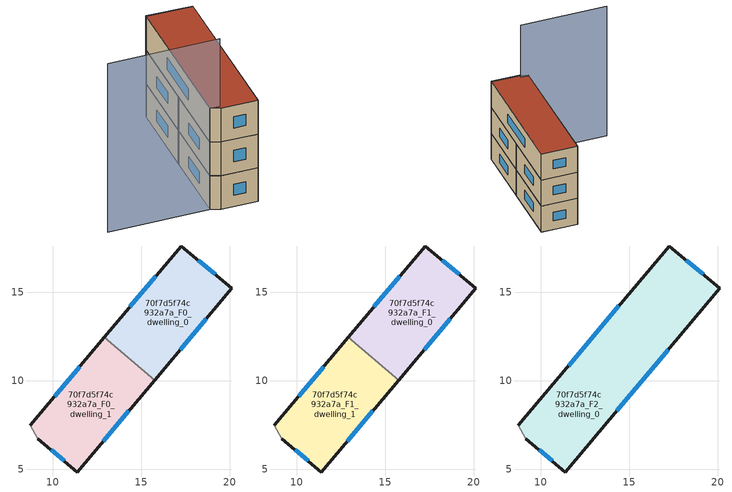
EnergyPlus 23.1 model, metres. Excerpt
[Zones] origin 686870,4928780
70f7d5f74c932a7a_F0_dwelling_0
 floor ground (EU_floor_Construction): 15.77,10.05 20.13,15.23 17.27,17.63 12.91,12.45 z0
 wall outside (EU_wall_Construction): 12.91,12.45 17.27,17.63 20.13,15.23 15.77,10.05 z0:3
 wall to 70f7d5f74c932a7a_F0_dwelling_1 (EU_wall_Construction): 15.77,10.05 12.91,12.45 z0:3
 window (EU_Window_Construction): 14.36,14.18 15.82,15.9 / 18.22,16.83 19.17,16.03 / 18.67,13.5 17.22,11.77 z1:2
70f7d5f74c932a7a_F0_dwelling_1
 floor ground (EU_floor_Construction): 11.39,4.85 15.77,10.05 12.91,12.45 8.72,7.48 9.16,6.73 z0
 wall outside (EU_wall_Construction): 8.72,7.48 12.91,12.45 / 15.77,10.05 11.39,4.85 9.16,6.73 z0:3
 wall adiabatic (EU_wall_Construction): 9.16,6.73 8.72,7.48 z0:3
 window (EU_Window_Construction): 10.12,9.14 11.51,10.8 / 14.31,8.31 12.85,6.58 / 10.64,5.47 9.9,6.1 z1:2
70f7d5f74c932a7a_F1_dwelling_0
 floor to 70f7d5f74c932a7a_F0_dwelling_0 (EU_floor_Construction): 15.77,10.05 20.13,15.23 17.27,17.63 12.91,12.45 z3
 wall outside (EU_wall_Construction): 12.91,12.45 17.27,17.63 20.13,15.23 15.77,10.05 z3:6
 wall to 70f7d5f74c932a7a_F1_dwelling_1 (EU_wall_Construction): 15.77,10.05 12.91,12.45 z3:6
 window (EU_Window_Construction): 14.36,14.18 15.82,15.9 / 18.22,16.83 19.17,16.03 / 18.67,13.5 17.22,11.77 z4:5
70f7d5f74c932a7a_F1_dwelling_1
 floor to 70f7d5f74c932a7a_F0_dwelling_1 (EU_floor_Construction): 11.39,4.85 15.77,10.05 12.91,12.45 8.72,7.48 9.16,6.73 z3
 wall outside (EU_wall_Construction): 8.72,7.48 12.91,12.45 / 15.77,10.05 11.39,4.85 9.16,6.73 z3:6
 wall adiabatic (EU_wall_Construction): 9.16,6.73 8.72,7.48 z3:6
 window (EU_Window_Construction): 10.12,9.14 11.51,10.8 / 14.31,8.31 12.85,6.58 / 10.64,5.47 9.9,6.1 z4:5
70f7d5f74c932a7a_F2_dwelling_0
 floor to 70f7d5f74c932a7a_F1_dwelling_0 (EU_floor_Construction): 15.77,10.05 20.13,15.23 17.27,17.63 12.91,12.45 z6
 floor to 70f7d5f74c932a7a_F1_dwelling_1 (EU_floor_Construction): 11.39,4.85 15.77,10.05 12.91,12.45 8.72,7.48 9.16,6.73 z6
 wall outside (EU_wall_Construction): 8.72,7.48 17.27,17.63 20.13,15.23 11.39,4.85 9.16,6.73 z6:9
 wall adiabatic (EU_wall_Construction): 9.16,6.73 8.72,7.48 z6:9
 window (EU_Window_Construction): 11.57,10.86 14.42,14.24 / 18.22,16.83 19.17,16.03 / 17.22,11.77 14.3,8.31 / 10.64,5.47 9.9,6.1 z7:8
 roof outside (EU_roof_Construction): 20.13,15.23 11.39,4.85 9.16,6.73 8.72,7.48 17.27,17.63 z9
shading: 2.4,12.61 9.35,6.96 z0:15
[Building]
EU S2 Campaign: North Axis=0; Terrain=City; Solar Distribution=FullExterior
[Site:Location]
Bologna: Latitude=44.5; Longitude=11.25; Time Zone=1; Elevation=37
[SizingPeriod:WeatherFileDays]
AnnualSizingPeriod: Begin Month=1; Begin Day of Month=1; End Month=12; End Day of Month=31; Day of Week for Start Day=Monday; Use Weather File Daylight Saving Period=No; Use Weather File Rain and Snow Indicators=No
[MATERIAL]
EU_InternalMass_Material: Roughness=MediumRough; Thickness=0.1; Conductivity=1; Density=1800; Specific Heat=900; Thermal Absorptance=0.9; Solar Absorptance=0.7; Visible Absorptance=0.7
[MATERIAL:NOMASS] Roughness=MediumRough; Thermal Absorptance=0.9; Solar Absorptance=0.7; Visible Absorptance=0.7
Name | Thermal Resistance
EU_wall_NoMass | 0.937881
EU_roof_NoMass | 0.548572
EU_floor_NoMass | 0.71348
[WINDOWMATERIAL:SIMPLEGLAZINGSYSTEM]
EU_Window_SimpleGlazing: UFactor=4.25633; Solar Heat Gain Coefficient=0.85; Visible Transmittance=0.85
[CONSTRUCTION]
EU_wall_Construction: EU_wall_NoMass
EU_roof_Construction: EU_roof_NoMass
EU_floor_Construction: EU_floor_NoMass
EU_InternalMass_Construction: EU_InternalMass_Material
EU_Window_Construction: EU_Window_SimpleGlazing
[ZONE] Type=1; Multiplier=1; Ceiling Height=autocalculate; Floor Area=autocalculate; Part of Total Floor Area=Yes
Name | Volume
70f7d5f74c932a7a_F0_dwelling_0 | 75.8137
70f7d5f74c932a7a_F1_dwelling_0 | 75.8145
70f7d5f74c932a7a_F2_dwelling_0 | 151.635
70f7d5f74c932a7a_F0_dwelling_1 | 75.8225
70f7d5f74c932a7a_F1_dwelling_1 | 75.824
[INTERNALMASS] Construction=EU_InternalMass_Construction
Name | Zone or ZoneList | Surface Area
70f7d5f74c932a7a_F0_dwelling_0_EU_InternalMass | 70f7d5f74c932a7a_F0_dwelling_0 | 25.2715
70f7d5f74c932a7a_F0_dwelling_1_EU_InternalMass | 70f7d5f74c932a7a_F0_dwelling_1 | 25.2742
70f7d5f74c932a7a_F1_dwelling_0_EU_InternalMass | 70f7d5f74c932a7a_F1_dwelling_0 | 25.2715
70f7d5f74c932a7a_F1_dwelling_1_EU_InternalMass | 70f7d5f74c932a7a_F1_dwelling_1 | 25.2742
70f7d5f74c932a7a_F2_dwelling_0_EU_InternalMass | 70f7d5f74c932a7a_F2_dwelling_0 | 50.5448
[OTHEREQUIPMENT] Fuel Type=Electricity; Design Level Calculation Method=Watts/Area; Power per Zone Floor Area=1; Fraction Latent=0; Fraction Radiant=0; Fraction Lost=0; Carbon Dioxide Generation Rate=0; EndUse Subcategory=EU_Step8_InternalGains
Name | Zone or ZoneList or Space or SpaceList | Schedule
EU_Step8_InternalGain_70f7d5f74c932a7a_F0_dwelling_0_f000 | 70f7d5f74c932a7a_F0_dwelling_0 | EU_Step8_GainSchedule_70f7d5f74c932a7a_F0_dwelling_0_f000
EU_Step8_InternalGain_70f7d5f74c932a7a_F0_dwelling_1_f000 | 70f7d5f74c932a7a_F0_dwelling_1 | EU_Step8_GainSchedule_70f7d5f74c932a7a_F0_dwelling_1_f000
EU_Step8_InternalGain_70f7d5f74c932a7a_F1_dwelling_0_f000 | 70f7d5f74c932a7a_F1_dwelling_0 | EU_Step8_GainSchedule_70f7d5f74c932a7a_F1_dwelling_0_f000
EU_Step8_InternalGain_70f7d5f74c932a7a_F1_dwelling_1_f000 | 70f7d5f74c932a7a_F1_dwelling_1 | EU_Step8_GainSchedule_70f7d5f74c932a7a_F1_dwelling_1_f000
EU_Step8_InternalGain_70f7d5f74c932a7a_F2_dwelling_0_f000 | 70f7d5f74c932a7a_F2_dwelling_0 | EU_Step8_GainSchedule_70f7d5f74c932a7a_F2_dwelling_0_f000
[ZONEVENTILATION:DESIGNFLOWRATE] Schedule=EU_AlwaysOn; Design Flow Rate Calculation Method=AirChanges/Hour; Air Changes per Hour=0.687892; Ventilation Type=Natural; Fan Pressure Rise=0; Fan Total Efficiency=1; Constant Term Coefficient=1; Temperature Term Coefficient=0; Velocity Term Coefficient=0; Velocity Squared Term Coefficient=0; Minimum Indoor Temperature=-100; Maximum Indoor Temperature=100; Delta Temperature=-100; Minimum Outdoor Temperature=-100; Maximum Outdoor Temperature=100; Maximum Wind Speed=40
Name | Zone or ZoneList or Space or SpaceList
EU_ConstantAir_70f7d5f74c932a7a_F0_dwelling_0 | 70f7d5f74c932a7a_F0_dwelling_0
EU_ConstantAir_70f7d5f74c932a7a_F0_dwelling_1 | 70f7d5f74c932a7a_F0_dwelling_1
EU_ConstantAir_70f7d5f74c932a7a_F1_dwelling_0 | 70f7d5f74c932a7a_F1_dwelling_0
EU_ConstantAir_70f7d5f74c932a7a_F1_dwelling_1 | 70f7d5f74c932a7a_F1_dwelling_1
EU_ConstantAir_70f7d5f74c932a7a_F2_dwelling_0 | 70f7d5f74c932a7a_F2_dwelling_0
[HVACTEMPLATE:THERMOSTAT] Constant Heating Setpoint=20; Constant Cooling Setpoint=50
EU_HeatOnly_70f7d5f74c932a7a_F0_dwelling_0; EU_HeatOnly_70f7d5f74c932a7a_F0_dwelling_1; EU_HeatOnly_70f7d5f74c932a7a_F1_dwelling_0; EU_HeatOnly_70f7d5f74c932a7a_F1_dwelling_1; EU_HeatOnly_70f7d5f74c932a7a_F2_dwelling_0
[HVACTEMPLATE:ZONE:IDEALLOADSAIRSYSTEM] System Availability Schedule=EU_AlwaysOn; Maximum Heating Supply Air Temperature=50; Minimum Cooling Supply Air Temperature=13; Maximum Heating Supply Air Humidity Ratio=0.0156; Minimum Cooling Supply Air Humidity Ratio=0.0077; Heating Limit=NoLimit; Cooling Limit=NoLimit; Heating Availability Schedule=EU_AlwaysOn; Cooling Availability Schedule=EU_CoolingOff; Dehumidification Control Type=ConstantSensibleHeatRatio; Cooling Sensible Heat Ratio=0.7; Dehumidification Setpoint=60; Humidification Control Type=None; Humidification Setpoint=30; Outdoor Air Method=None; Outdoor Air Flow Rate per Person=0.00944; Outdoor Air Flow Rate per Zone Floor Area=0; Outdoor Air Flow Rate per Zone=0; Demand Controlled Ventilation Type=None; Outdoor Air Economizer Type=NoEconomizer; Heat Recovery Type=None; Sensible Heat Recovery Effectiveness=0.7; Latent Heat Recovery Effectiveness=0.65
Name | Template Thermostat
70f7d5f74c932a7a_F0_dwelling_0 | EU_HeatOnly_70f7d5f74c932a7a_F0_dwelling_0
70f7d5f74c932a7a_F0_dwelling_1 | EU_HeatOnly_70f7d5f74c932a7a_F0_dwelling_1
70f7d5f74c932a7a_F1_dwelling_0 | EU_HeatOnly_70f7d5f74c932a7a_F1_dwelling_0
70f7d5f74c932a7a_F1_dwelling_1 | EU_HeatOnly_70f7d5f74c932a7a_F1_dwelling_1
70f7d5f74c932a7a_F2_dwelling_0 | EU_HeatOnly_70f7d5f74c932a7a_F2_dwelling_0
[SIZING:ZONE] Zone Cooling Design Supply Air Temperature Input Method=SupplyAirTemperature; Zone Cooling Design Supply Air Temperature=13; Zone Heating Design Supply Air Temperature Input Method=SupplyAirTemperature; Zone Heating Design Supply Air Temperature=50; Zone Cooling Design Supply Air Humidity Ratio=0.008; Zone Heating Design Supply Air Humidity Ratio=0.008; Cooling Design Air Flow Method=DesignDay; Cooling Design Air Flow Rate=0; Cooling Minimum Air Flow per Zone Floor Area=0.000762; Cooling Minimum Air Flow=0; Cooling Minimum Air Flow Fraction=0.2; Heating Design Air Flow Method=DesignDay; Heating Design Air Flow Rate=0; Heating Maximum Air Flow per Zone Floor Area=0.002032; Heating Maximum Air Flow=0.141576; Heating Maximum Air Flow Fraction=0.3; Account for Dedicated Outdoor Air System=No; Dedicated Outdoor Air System Control Strategy=NeutralSupplyAir; Dedicated Outdoor Air Low Setpoint Temperature for Design=autosize; Dedicated Outdoor Air High Setpoint Temperature for Design=autosize; Zone Load Sizing Method=Sensible Load Only No Latent Load; Zone Latent Cooling Design Supply Air Humidity Ratio Input Method=HumidityRatioDifference; Zone Cooling Design Supply Air Humidity Ratio Difference=0.005; Zone Latent Heating Design Supply Air Humidity Ratio Input Method=HumidityRatioDifference; Zone Humidification Design Supply Air Humidity Ratio Difference=0.005
70f7d5f74c932a7a_F0_dwelling_0; 70f7d5f74c932a7a_F0_dwelling_1; 70f7d5f74c932a7a_F1_dwelling_0; 70f7d5f74c932a7a_F1_dwelling_1; 70f7d5f74c932a7a_F2_dwelling_0
[SCHEDULE:CONSTANT]
Name | Hourly Value
EU_AlwaysOn | 1
EU_CoolingOff | 0
[SCHEDULE:FILE] Column Number=1; Rows to Skip at Top=0; Number of Hours of Data=8760; Column Separator=Comma; Interpolate to Timestep=No; Minutes per Item=60; Adjust Schedule for Daylight Savings=Yes
Name | File
EU_Step8_GainSchedule_70f7d5f74c932a7a_F0_dwelling_0_f000 | ../../schedules/70f7d5f74c932a7a/70f7d5f74c932a7a_F0_dwelling_0_f000_gain.csv
EU_Step8_GainSchedule_70f7d5f74c932a7a_F0_dwelling_1_f000 | ../../schedules/70f7d5f74c932a7a/70f7d5f74c932a7a_F0_dwelling_1_f000_gain.csv
EU_Step8_GainSchedule_70f7d5f74c932a7a_F1_dwelling_0_f000 | ../../schedules/70f7d5f74c932a7a/70f7d5f74c932a7a_F1_dwelling_0_f000_gain.csv
EU_Step8_GainSchedule_70f7d5f74c932a7a_F1_dwelling_1_f000 | ../../schedules/70f7d5f74c932a7a/70f7d5f74c932a7a_F1_dwelling_1_f000_gain.csv
EU_Step8_GainSchedule_70f7d5f74c932a7a_F2_dwelling_0_f000 | ../../schedules/70f7d5f74c932a7a/70f7d5f74c932a7a_F2_dwelling_0_f000_gain.csv
